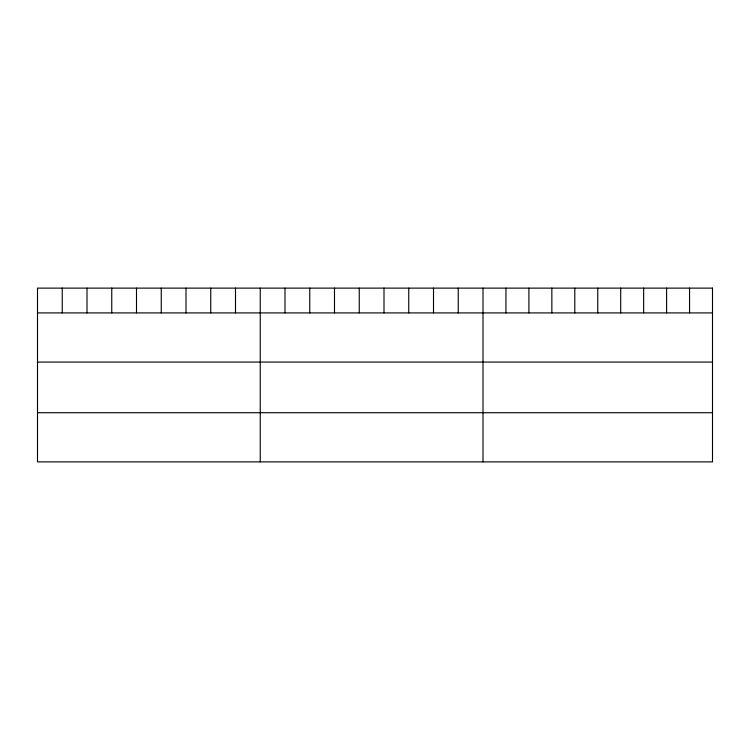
<?xml version="1.0" encoding="UTF-8"?>
<svg xmlns="http://www.w3.org/2000/svg" width="750" height="750" viewBox="0 0 750 750"><rect width="100%" height="100%" fill="white"/><g stroke="black" fill="none" stroke-linecap="round" stroke-linejoin="round"><path stroke-width="1.12" d="M37.5 312.909L712.5 312.909M37.5 362.072L712.5 362.072M37.5 412.716L712.5 412.716M689.55 288.122L689.55 312.909M666.6 288.122L666.6 312.909M643.65 288.122L643.65 312.909M620.7 288.122L620.7 312.909M597.75 288.122L597.75 312.909M574.8 288.122L574.8 312.909M551.85 288.122L551.85 312.909M528.9 288.122L528.9 312.909M505.95 288.122L505.95 312.909M483 288.122L483 461.878M458.25 288.122L458.25 312.909M433.5 288.122L433.5 312.909M408.75 288.122L408.75 312.909M384 288.122L384 312.909M359.25 288.122L359.25 312.909M334.5 288.122L334.5 312.909M309.75 288.122L309.75 312.909M285 288.122L285 312.909M260.25 288.122L260.25 461.878M235.5 288.122L235.5 312.909M210.75 288.122L210.75 312.909M186 288.122L186 312.909M161.25 288.122L161.25 312.909M136.5 288.122L136.5 312.909M111.75 288.122L111.75 312.909M87 288.122L87 312.909M62.25 288.122L62.25 312.909M712.5 288.122L37.5 288.122L37.5 461.878L712.5 461.878L712.5 288.122"/></g></svg>
